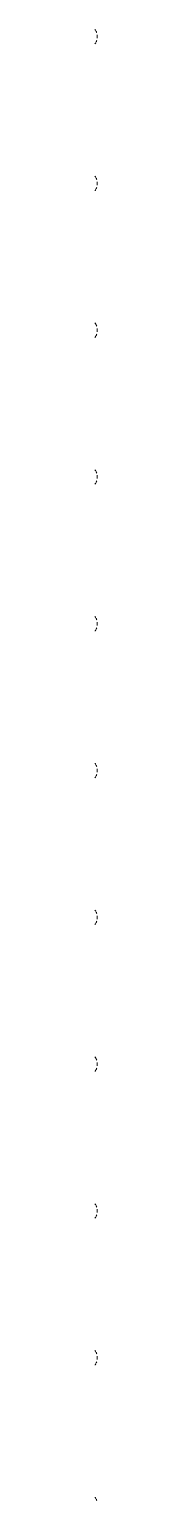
# Model space of a CAD drawing. Header units: inches. Extents: x -1287 to 1590, y -3558 to 989.
# Drawn here: x 29.35 to 29.4, y 504.41 to 536.98 of the extents above; entities that cross this region are included whole.
import ezdxf

# ---------------------------------------------------------------- set-up
doc = ezdxf.new("R2010")
doc.units = ezdxf.units.IN
doc.header["$MEASUREMENT"] = 0
doc.layers.add('A-GENM', color=13, linetype='Continuous', lineweight=9)

# ---------------------------------------------------------------- blocks, each defined once
blk = doc.blocks.new('Cast_Iron_Radiator_8182 - Cast_Iron_Radiator_8182-V59-1st Floor Construction')
at = {"layer": 'A-GENM'}
for p, q in [((-5.787, -4.933), (-5.75, -4.933)), ((-5.75, -4.933), (-5.713, -4.933)), ((-2.537, -4.933), (-2.5, -4.933)), ((-2.5, -4.933), (-2.463, -4.933)), ((0.713, -4.933), (0.75, -4.933)), ((0.75, -4.933), (0.787, -4.933)), ((3.963, -4.933), (4, -4.933)), ((4, -4.933), (4.037, -4.933)), ((7.213, -4.933), (7.25, -4.933)), ((7.25, -4.933), (7.287, -4.933)), ((10.463, -4.933), (10.5, -4.933)), ((10.5, -4.933), (10.537, -4.933)), ((13.713, -4.933), (13.75, -4.933)), ((13.75, -4.933), (13.787, -4.933))]:
    blk.add_line(p, q, dxfattribs=at)
at = {"layer": 'A-GENM', "flags": 128}
for points in [[(-5.886, -4.904), (-5.892, -4.9), (-5.898, -4.896), (-5.904, -4.891), (-5.909, -4.887)], [(-5.838, -4.925), (-5.845, -4.923), (-5.852, -4.921), (-5.859, -4.918), (-5.866, -4.915), (-5.873, -4.912)], [(-5.628, -4.912), (-5.635, -4.915), (-5.642, -4.918), (-5.649, -4.921), (-5.656, -4.924), (-5.663, -4.926)], [(-5.591, -4.887), (-5.597, -4.892), (-5.603, -4.896), (-5.609, -4.901), (-5.615, -4.905)], [(-2.636, -4.904), (-2.642, -4.9), (-2.648, -4.896), (-2.654, -4.891), (-2.659, -4.887)], [(-2.588, -4.925), (-2.595, -4.923), (-2.602, -4.921), (-2.609, -4.918), (-2.616, -4.915), (-2.623, -4.912)], [(-2.378, -4.912), (-2.385, -4.915), (-2.392, -4.918), (-2.399, -4.921), (-2.406, -4.924), (-2.413, -4.926)], [(-2.341, -4.887), (-2.347, -4.892), (-2.353, -4.896), (-2.359, -4.901), (-2.365, -4.905)], [(0.614, -4.904), (0.608, -4.9), (0.602, -4.896), (0.596, -4.891), (0.591, -4.887)], [(0.662, -4.925), (0.655, -4.923), (0.648, -4.921), (0.641, -4.918), (0.634, -4.915), (0.627, -4.912)], [(0.872, -4.912), (0.865, -4.915), (0.858, -4.918), (0.851, -4.921), (0.844, -4.924), (0.837, -4.926)], [(0.909, -4.887), (0.903, -4.892), (0.897, -4.896), (0.891, -4.901), (0.885, -4.905)], [(3.864, -4.904), (3.858, -4.9), (3.852, -4.896), (3.846, -4.891), (3.841, -4.887)], [(3.912, -4.925), (3.905, -4.923), (3.898, -4.921), (3.891, -4.918), (3.884, -4.915), (3.877, -4.912)], [(4.122, -4.912), (4.115, -4.915), (4.108, -4.918), (4.101, -4.921), (4.094, -4.924), (4.087, -4.926)], [(4.16, -4.886), (4.159, -4.887), (4.153, -4.892), (4.147, -4.896), (4.141, -4.901), (4.135, -4.905)], [(7.114, -4.904), (7.108, -4.9), (7.102, -4.896), (7.096, -4.891), (7.091, -4.887)], [(7.162, -4.925), (7.155, -4.923), (7.148, -4.921), (7.141, -4.918), (7.134, -4.915), (7.127, -4.912)], [(7.372, -4.912), (7.365, -4.915), (7.358, -4.918), (7.351, -4.921), (7.344, -4.924), (7.337, -4.926)], [(7.409, -4.887), (7.403, -4.892), (7.397, -4.896), (7.391, -4.901), (7.385, -4.905)], [(10.364, -4.904), (10.358, -4.9), (10.352, -4.896), (10.346, -4.891), (10.341, -4.887)], [(10.412, -4.925), (10.405, -4.923), (10.398, -4.921), (10.391, -4.918), (10.384, -4.915), (10.377, -4.912)], [(10.622, -4.912), (10.615, -4.915), (10.608, -4.918), (10.601, -4.921), (10.594, -4.924), (10.587, -4.926)], [(10.659, -4.887), (10.653, -4.892), (10.647, -4.896), (10.641, -4.901), (10.635, -4.905)], [(13.614, -4.904), (13.608, -4.9), (13.602, -4.896), (13.596, -4.891), (13.591, -4.887)], [(13.662, -4.925), (13.655, -4.923), (13.648, -4.921), (13.641, -4.918), (13.634, -4.915), (13.627, -4.912)], [(13.872, -4.912), (13.865, -4.915), (13.858, -4.918), (13.851, -4.921), (13.844, -4.924), (13.837, -4.926)], [(13.909, -4.887), (13.903, -4.892), (13.897, -4.896), (13.891, -4.901), (13.885, -4.905)]]:
    blk.add_lwpolyline(points, dxfattribs=at)
blk = doc.blocks.new('Cast_Iron_Radiator_8182 - Cast_Iron_Radiator_8182-V60-1st Floor Construction')
at = {"layer": 'A-GENM'}
for p, q in [((3.963, -4.933), (4, -4.933)), ((4, -4.933), (4.037, -4.933)), ((7.213, -4.933), (7.25, -4.933)), ((7.25, -4.933), (7.287, -4.933)), ((10.463, -4.933), (10.5, -4.933)), ((10.5, -4.933), (10.537, -4.933)), ((13.713, -4.933), (13.75, -4.933)), ((13.75, -4.933), (13.787, -4.933))]:
    blk.add_line(p, q, dxfattribs=at)
at = {"layer": 'A-GENM', "flags": 128}
for points in [[(0.872, -4.912), (0.865, -4.915), (0.858, -4.918), (0.851, -4.921), (0.844, -4.924), (0.837, -4.926)], [(0.909, -4.887), (0.903, -4.892), (0.897, -4.896), (0.891, -4.901), (0.885, -4.905)], [(3.864, -4.904), (3.858, -4.9), (3.852, -4.896), (3.846, -4.891), (3.841, -4.887)], [(3.912, -4.925), (3.905, -4.923), (3.898, -4.921), (3.891, -4.918), (3.884, -4.915), (3.877, -4.912)], [(4.122, -4.912), (4.115, -4.915), (4.108, -4.918), (4.101, -4.921), (4.094, -4.924), (4.087, -4.926)], [(4.159, -4.887), (4.153, -4.892), (4.147, -4.896), (4.141, -4.901), (4.135, -4.905)], [(7.114, -4.904), (7.108, -4.9), (7.102, -4.896), (7.096, -4.891), (7.091, -4.887)], [(7.162, -4.925), (7.155, -4.923), (7.148, -4.921), (7.141, -4.918), (7.134, -4.915), (7.127, -4.912)], [(7.372, -4.912), (7.365, -4.915), (7.358, -4.918), (7.351, -4.921), (7.344, -4.924), (7.337, -4.926)], [(7.409, -4.887), (7.403, -4.892), (7.397, -4.896), (7.391, -4.901), (7.385, -4.905)], [(10.364, -4.904), (10.358, -4.9), (10.352, -4.896), (10.346, -4.891), (10.341, -4.887)], [(10.412, -4.925), (10.405, -4.923), (10.398, -4.921), (10.391, -4.918), (10.384, -4.915), (10.377, -4.912)], [(10.622, -4.912), (10.615, -4.915), (10.608, -4.918), (10.601, -4.921), (10.594, -4.924), (10.587, -4.926)], [(10.659, -4.887), (10.653, -4.892), (10.647, -4.896), (10.641, -4.901), (10.635, -4.905)], [(13.614, -4.904), (13.608, -4.9), (13.602, -4.896), (13.596, -4.891), (13.591, -4.887)], [(13.662, -4.925), (13.655, -4.923), (13.648, -4.921), (13.641, -4.918), (13.634, -4.915), (13.627, -4.912)], [(13.872, -4.912), (13.865, -4.915), (13.858, -4.918), (13.851, -4.921), (13.844, -4.924), (13.837, -4.926)], [(13.909, -4.887), (13.903, -4.892), (13.897, -4.896), (13.891, -4.901), (13.885, -4.905)]]:
    blk.add_lwpolyline(points, dxfattribs=at)

msp = doc.modelspace()

# ---------------------------------------------------------------- block references
at = {"layer": 'A-GENM', "rotation": 90.00000000000017}
for name, p in [('Cast_Iron_Radiator_8182 - Cast_Iron_Radiator_8182-V59-1st Floor Construction', (24.467, 523.072)), ('Cast_Iron_Radiator_8182 - Cast_Iron_Radiator_8182-V60-1st Floor Construction', (24.467, 503.572))]:
    msp.add_blockref(name, p, dxfattribs=at)

doc.saveas('drawing.dxf')
